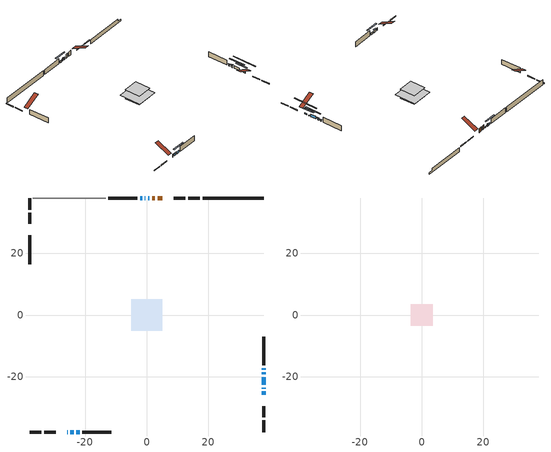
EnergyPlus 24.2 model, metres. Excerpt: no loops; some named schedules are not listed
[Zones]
conditioned space
 floor adiabatic (AdiabaticFloorConstruction): -5.03,-5.03 -5.03,5.03 5.03,5.03 5.03,-5.03 z0.76
 floor foundation (Slab1 construction): -3.47,-3.47 -3.47,3.47 3.47,3.47 3.47,-3.47 z-1.22
 wall outside (RimJoist1 construction): 17.17,37.91 13.4,37.91 / -37.91,-37.91 -34.14,-37.91 / -37.91,37.91 -37.91,34.14 / 37.91,-37.91 37.91,-34.14 z0.76:1.06
 wall outside (RimJoist2 construction): 12.47,37.91 8.76,37.91 / -33.21,-37.91 -29.5,-37.91 / -37.91,33.21 -37.91,29.5 / 37.91,-33.21 37.91,-29.5 z0.76:1.06
 wall outside (AdiabaticWallConstruction 1): 5.03,37.91 3.54,37.91 / 2.61,37.91 1.78,37.91 z0.76:2.79
 wall outside (AdiabaticWallConstruction): -25.77,-37.91 -25.64,-37.91 / -0.48,37.91 -0.61,37.91 / 37.91,-22.59 37.91,-20.15 z0.76:1.98; 0.85,37.91 0.44,37.91 / 37.91,-17.68 37.91,-17.27 z0.76:1.37; -24.71,-37.91 -23.69,-37.91 / -22.77,-37.91 -21.75,-37.91 z0.76:1.78; 37.91,-25.77 37.91,-24.75 z0.76:1.27; 37.91,-23.82 37.91,-23.51 z0.76:1.07; 37.91,-19.22 37.91,-18.61 / -1.54,37.91 -2.15,37.91 z0.76:1.68
 wall outside (Wall1 construction): -3.08,37.91 -12.42,37.91 / -20.82,-37.91 -11.48,-37.91 / -37.91,25.77 -37.91,16.42 / 37.91,-16.35 37.91,-7 z0.76:3.2
 wall foundation (FoundationWall1 construction): 18.1,37.91,-1.22 18.1,37.91,0.76 35.93,37.91,0.76 35.93,37.91,-0.35 37.91,37.91,-0.35 37.91,37.91,-1.22
 wall adiabatic (Wall3 construction): -13.35,37.91 -36.98,37.91 z0.76:3.2
 window (WindowConstruction 8): -25.77,-37.91 -25.64,-37.91 z0.76:1.98
 window (WindowConstruction 6): 0.85,37.91 0.45,37.91 z0.76:1.37
 window (WindowConstruction 7): -24.71,-37.91 -23.7,-37.91 z0.76:1.78
 window (WindowConstruction 10): 37.91,-25.77 37.91,-24.75 z0.76:1.27
 window (WindowConstruction 9): -0.48,37.91 -0.61,37.91 z0.76:1.98
 window (WindowConstruction): 37.91,-23.82 37.91,-23.51 z0.76:1.06
 window (WindowConstruction 1): 37.91,-22.59 37.91,-20.15 z0.76:1.98
 window (WindowConstruction 2): -22.77,-37.91 -21.75,-37.91 z0.76:1.78
 window (WindowConstruction 3): 37.91,-19.22 37.91,-18.61 z0.76:1.67
 window (WindowConstruction 4): 37.91,-17.68 37.91,-17.27 z0.76:1.37
 window (WindowConstruction 5): -1.54,37.91 -2.15,37.91 z0.76:1.67
 door (Door): 5.03,37.91 3.54,37.91 z0.76:2.79
 door (Door 1): 2.61,37.91 1.78,37.91 z0.76:2.79
 ceiling adiabatic (AdiabaticFloorConstruction): 5.03,-5.03 5.03,5.03 -5.03,5.03 -5.03,-5.03 z0.76
attic - vented
 floor to conditioned space (Floor1 construction Reversed): -3.55,-3.55 -3.55,3.55 3.55,3.55 3.55,-3.55 z3.2
 roof outside (Roof1 construction): 5.95,37.91,3.2 5.95,31.19,6.56 7.83,31.19,6.56 7.83,37.91,3.2; -26.7,-37.91,3.2 -26.7,-31.19,6.56 -28.58,-31.19,6.56 -28.58,-37.91,3.2; -37.91,26.7,3.2 -31.19,26.7,6.56 -31.19,28.58,6.56 -37.91,28.58,3.2; 37.91,-26.7,3.2 31.19,-26.7,6.56 31.19,-28.58,6.56 37.91,-28.58,3.2
shading: 0.25,37.91 1.05,37.91 1.05,38.32 0.25,38.32 z1.57; -23.49,-37.91 -24.91,-37.91 -24.91,-38.32 -23.49,-38.32 z1.98; 37.91,-19.6 37.91,-30.92 38.32,-30.92 38.32,-19.6 z6.42; 37.91,-20.98 37.91,-26.35 38.32,-26.35 38.32,-20.98 z3.59; 37.91,-17.62 37.91,-25.12 38.32,-25.12 38.32,-17.62 z4.51; -19.22,-37.91 -25.3,-37.91 -25.3,-38.32 -19.22,-38.32 z4.3; 37.91,-18.41 37.91,-19.42 38.32,-19.42 38.32,-18.41 z1.88; 37.91,-17.07 37.91,-17.88 38.32,-17.88 38.32,-17.07 z1.57; -4.68,37.91 0.99,37.91 0.99,38.32 -4.68,38.32 z4.2
[Building]
Building 1: Terrain=Suburbs
[Site:Location]
Toronto Intl AP_ON: Latitude {deg}=43.68; Longitude {deg}=-79.63; Time Zone {hr}=-5; Elevation {m}=173; Keep Site Location Information=Yes
[Site:GroundTemperature:Shallow]
4.59119, 2.66285, 2.50842, 3.42352, 7.09712, 10.7536, 13.9236, 15.9317, 16.1023, 14.4691, 11.3799, 7.83558
[Site:WaterMainsTemperature]
Calculation Method=Schedule; Temperature Schedule=mains temperature schedule
[Material] Roughness=Rough; Thermal Absorptance=0.9
Name | Thickness {m} | Conductivity {W/m-K} | Density {kg/m3} | Specific Heat {J/kg-K} | Solar Absorptance | Visible Absorptance
asphalt or fiberglass shingles | 0.00635 | 0.162714 | 1121.4 | 1465.45 | 0.4 | 0.4
ceiling stud and cavity | 0.1397 | 0.0765065 | 65.682 | 1177.47 | 0.7 | 0.7
concrete 4.0 in. | 0.1016 | 1.803125 | 2242.8 | 837.4 | 0.7 | 0.7
concrete 8.0 in. | 0.2032 | 1.803125 | 2242.8 | 837.4 | 0.7 | 0.7
door material | 0.04445 | 0.053851 | 512.64 | 1214.23 | 0.7 | 0.7
door material 1 | 0.04445 | 0.188738 | 512.64 | 1214.23 | 0.7 | 0.7
floor covering | 0.0127 | 0.0433444 | 54.468 | 1339.84 | 0.6 | 0.6
floor rigid ins; wall rigid ins | 0.512978 | 0.029427 | 32.04 | 1214.23 | 0.7 | 0.7
floor stud and cavity | 0.1397 | 1.75129 | 37.0049 | 1207.88 | 0.7 | 0.7
furniture material conditioned space 1 | 0.1524 | 0.115458 | 640.8 | 1214.23 | 0.6 | 0.6
gypsum board | 0.0127 | 0.160291 | 801 | 837.4 | 0.6 | 0.6
osb sheathing 0.5 in. | 0.0127 | 0.115458 | 512.64 | 1214.23 | 0.7 | 0.7
osb sheathing 0.5 in. 1 | 0.0127 | 0.115458 | 512.64 | 1214.23 | 0.4 | 0.4
osb sheathing 0.75 in. | 0.01905 | 0.115458 | 512.64 | 1214.23 | 0.7 | 0.7
rim joist stud and cavity | 0.0508 | 0.177588 | 50.32683 | 1063.81 | 0.6 | 0.6
rim joist stud and cavity 1 | 0.0508 | 0.103237 | 50.32683 | 1063.81 | 0.6 | 0.6
wall stud and cavity | 0.1397 | 0.702165 | 139.0536 | 1170.24 | 0.7 | 0.7
wall stud and cavity 1 | 0.1397 | 0.386005 | 139.0536 | 1170.24 | 0.7 | 0.7
wall stud and cavity 2 | 0.0889 | 0.380278 | 52.3479 | 1209.89 | 0.7 | 0.7
wall stud and cavity 3 | 0.0889 | 0.391764 | 83.0341 | 1211.67 | 0.7 | 0.7
wood siding | 0.0254 | 0.102417 | 544.68 | 1172.36 | 0.4 | 0.4
wood siding 1; wood siding 2; wood siding 3 | 0.0254 | 0.102417 | 544.68 | 1172.36 | 0.7 | 0.7
[WindowMaterial:SimpleGlazingSystem]
Name | U-Factor {W/m2-K} | Solar Heat Gain Coefficient
WindowMaterial | 3.07009 | 0.42
WindowMaterial 1 | 2.92076 | 0.67
WindowMaterial 2 | 2.938365 | 0.65
WindowMaterial 3 | 2.97868 | 0.61
WindowMaterial 4 | 3.03319 | 0.54
WindowMaterial 5 | 5.3447 | 0.57
WindowMaterial 6 | 2.73339 | 0.54
[Construction]
AdiabaticFloorConstruction: floor stud and cavity, floor rigid ins, osb sheathing 0.75 in., floor covering
AdiabaticWallConstruction: wood siding 2, wall rigid ins, wall stud and cavity 2, gypsum board
AdiabaticWallConstruction 1: wood siding 3, wall rigid ins, wall stud and cavity 2, gypsum board
Door: door material
Door 1: door material 1
Floor1 construction Reversed: gypsum board, ceiling stud and cavity
FoundationWall1 construction: concrete 8.0 in.
furniture construction conditioned space 1: furniture material conditioned space 1
PartitionWallConstruction: gypsum board, wall stud and cavity 3, gypsum board
RimJoist1 construction: wood siding 1, rim joist stud and cavity
RimJoist2 construction: wood siding 1, rim joist stud and cavity 1
Roof1 construction: asphalt or fiberglass shingles
Slab1 construction: concrete 4.0 in.
Wall1 construction: wood siding, osb sheathing 0.5 in., wall stud and cavity, gypsum board
Wall3 construction: osb sheathing 0.5 in. 1, wall stud and cavity 1, gypsum board
WindowConstruction: WindowMaterial
WindowConstruction 1: WindowMaterial 1
WindowConstruction 10: WindowMaterial 6
WindowConstruction 2; WindowConstruction 7: WindowMaterial 2
WindowConstruction 3; WindowConstruction 5: WindowMaterial 3
WindowConstruction 4; WindowConstruction 6: WindowMaterial 4
WindowConstruction 8; WindowConstruction 9: WindowMaterial 5
[Zone] Multiplier=1; Part of Total Floor Area=Yes
Name | Volume {m3}
attic - vented | 26.7804
conditioned space | 364.4
[Space]
Name | Zone | Volume {m3}
attic - vented 1 | attic - vented | 26.7804
conditioned space 1 | conditioned space | 364.4
[ZoneInfiltration:EffectiveLeakageArea]
infil attic - vented 1: Zone or Space=attic - vented 1; Schedule=Always On Discrete; Effective Air Leakage Area {cm2}=2091.31; Stack Coefficient=0.000233767; Wind Coefficient=1.03303e-05
[ZoneMixing]
whole house fan mix: Zone or Space=attic - vented; Schedule=Always On Continuous; Design Flow Rate Calculation Method=Flow/Zone; Design Flow Rate {m3/s}=0; Source Zone or Space=conditioned space
[SurfaceProperty:ExposedFoundationPerimeter]
Slab1: Exposed Perimeter Calculation Method=TotalExposedPerimeter; Total Exposed Perimeter {m}=19.812
[InternalMass] Zone or ZoneList=conditioned space; Space or SpaceList=conditioned space 1
Name | Construction | Surface Area {m2}
furniture mass conditioned space 1 | furniture construction conditioned space 1 | 59.688
partition wall mass | PartitionWallConstruction | 149.22
[Lights]
interior lighting: Zone or ZoneList or Space or SpaceList=conditioned space 1; Schedule=interior lighting schedule; Design Level Calculation Method=LightingLevel; Lighting Level {W}=343.2; Return Air Fraction=0; Fraction Radiant=0.6; Fraction Visible=0.2; Fraction Replaceable=1
[People]
occupants: Zone or ZoneList or Space or SpaceList=conditioned space 1; Number of People Schedule=occupants schedule; Number of People Calculation Method=People; Number of People=3; Fraction Radiant=0.314171; Sensible Heat Fraction=0.56303; Activity Level Schedule=occupants activity schedule; Carbon Dioxide Generation Rate {m3/s-W}=0; Enable ASHRAE 55 Comfort Warnings=No; Mean Radiant Temperature Calculation Type=EnclosureAveraged
[ElectricEquipment] Zone or ZoneList or Space or SpaceList=conditioned space 1; Design Level Calculation Method=EquipmentLevel
Name | Schedule | Design Level {W} | Fraction Latent | Fraction Radiant | Fraction Lost
clothes dryer | clothes dryer schedule | 140.772 | 0.015 | 0.081 | 0.85
clothes washer | clothes washer schedule | 32.1985 | 0.03 | 0.162 | 0.7
cooking range | cooking range schedule | 208.969 | 0.08 | 0.432 | 0.2
dishwasher | dishwasher schedule | 66.8632 | 0.3 | 0.18 | 0.4
fridge | fridge schedule | 72.9452 | 0 | 0.6 | 0
mech vent house fan | mech vent house fan schedule | 0 | 0 | 0 | 1
mech vent house fan cfis | mech vent house fan cfis schedule | 0 | 0 | 0 | 0
mech vent range fan 0 | mech vent range fan 0 schedule | 57 | 0 | 0 | 1
misc plug loads | misc plug loads schedule | 494.7 | 0.045 | 0.513 | 0.1
whole house fan | Always On Discrete | 0 | 0 | 0 | 1
[OtherEquipment] Zone or ZoneList or Space or SpaceList=conditioned space 1; Design Level Calculation Method=EquipmentLevel
Name | Fuel Type | Schedule | Design Level {W} | Fraction Latent | Fraction Radiant | Fraction Lost
clothes dryer 1 | Electricity | clothes dryer schedule | 0 | 0.015 | 0.081 | 0.85
cooking range 1 | Electricity | cooking range schedule | 0 | 0.08 | 0.432 | 0.2
general water use latent | None | general water use schedule | 59.3978 | 1 | 0 | 0
general water use sensible | None | general water use schedule | -58.539 | 0 | 0.6 | 0
mech vent house fan latent load | None | Always On Discrete | 0 | 1 | 0 | 0
mech vent house fan sensible load | None | Always On Discrete | 0 | 0 | 0 | 0
water heater energy adjustment1 | NaturalGas | Always On Discrete | 0.01 | 0 | 0 | 1
[ZoneInfiltration:DesignFlowRate] Zone or ZoneList or Space or SpaceList=conditioned space 1; Schedule=Always On Discrete; Design Flow Rate Calculation Method=Flow/Zone; Design Flow Rate {m3/s}=0
infil flow; natural vent flow; whole house fan flow
[Foundation:Kiva]
Foundation Kiva 1: Initial Indoor Air Temperature {C}=18; Wall Height Above Grade {m}=0.760019; Wall Depth Below Slab {m}=0.2032
[Foundation:Kiva:Settings]
Soil Conductivity {W/m-K}=0.849921; Soil Density {kg/m3}=1842.3; Soil Specific Heat {J/kg-K}=418.7; Ground Solar Absorptivity=0.9; Ground Thermal Absorptivity=0.9; Ground Surface Roughness {m}=0.03; Far-Field Width {m}=40; Deep-Ground Boundary Condition=ZeroFlux; Deep-Ground Depth {m}=40; Minimum Cell Dimension {m}=0.2; Maximum Cell Growth Coefficient=3; Simulation Timestep=Timestep
[Exterior:Lights]
exterior lighting: Schedule=exterior lighting schedule; Design Level {W}=75.6
[Schedule:Constant]
Name | Hourly Value
Always On Continuous; mech vent house fan schedule; mech vent house fan cfis schedule; Always On Discrete | 1
occupants activity schedule | 117.228
fridge schedule | 0
[Schedule:Day:Interval]
interior lighting schedule day: No, 01:00, 0.108182, 04:00, 0.0901515, 05:00, 0.0991667, 06:00, 0.162273, 07:00, 0.270455, 08:00, 0.342576, 10:00, 0.369621, 11:00, 0.351591, 12:00, 0.333561, 13:00, 0.324545, 14:00, 0.31553, 15:00, 0.333561, 16:00, 0.369621, 17:00, 0.450758, 18:00, 0.585985, 19:00, 0.775303, 20:00, 0.955606, 21:00, 0.991667, 22:00, 0.712197, 23:00, 0.360606, 24:00, 0.162273
interior lighting schedule day 1: No, 01:00, 0.100909, 04:00, 0.0840909, 05:00, 0.0925, 06:00, 0.151364, 07:00, 0.252273, 08:00, 0.319545, 10:00, 0.344773, 11:00, 0.327955, 12:00, 0.311136, 13:00, 0.302727, 14:00, 0.294318, 15:00, 0.311136, 16:00, 0.344773, 17:00, 0.420455, 18:00, 0.546591, 19:00, 0.723182, 20:00, 0.891364, 21:00, 0.925, 22:00, 0.664318, 23:00, 0.336364, 24:00, 0.151364
interior lighting schedule default day: No, 24:00, 0
[Schedule:Week:Daily]
interior lighting schedule Week Rule - Jan1-Jan27: interior lighting schedule day, interior lighting schedule day, interior lighting schedule day, interior lighting schedule day, interior lighting schedule day, interior lighting schedule day, interior lighting schedule day, interior lighting schedule default day, interior lighting schedule default day, interior lighting schedule default day, interior lighting schedule default day, interior lighting schedule default day
interior lighting schedule Week Rule - Jan28-Feb3: interior lighting schedule day, interior lighting schedule day, interior lighting schedule day, interior lighting schedule day, interior lighting schedule day 1, interior lighting schedule day 1, interior lighting schedule day 1, interior lighting schedule default day, interior lighting schedule default day, interior lighting schedule default day, interior lighting schedule default day, interior lighting schedule default day
interior lighting schedule Week Rule - Feb4-Feb24: interior lighting schedule day 1, interior lighting schedule day 1, interior lighting schedule day 1, interior lighting schedule day 1, interior lighting schedule day 1, interior lighting schedule day 1, interior lighting schedule day 1, interior lighting schedule default day, interior lighting schedule default day, interior lighting schedule default day, interior lighting schedule default day, interior lighting schedule default day
interior lighting schedule Week Rule - Feb25-Mar3: interior lighting schedule day 1, interior lighting schedule day 1, interior lighting schedule day 1, interior lighting schedule day 1, interior lighting schedule day 2, interior lighting schedule day 2, interior lighting schedule day 2, interior lighting schedule default day, interior lighting schedule default day, interior lighting schedule default day, interior lighting schedule default day, interior lighting schedule default day
interior lighting schedule Week Rule - Mar4-Mar31: interior lighting schedule day 2, interior lighting schedule day 2, interior lighting schedule day 2, interior lighting schedule day 2, interior lighting schedule day 2, interior lighting schedule day 2, interior lighting schedule day 2, interior lighting schedule default day, interior lighting schedule default day, interior lighting schedule default day, interior lighting schedule default day, interior lighting schedule default day
interior lighting schedule Week Rule - Apr1-Apr28: interior lighting schedule day 3, interior lighting schedule day 3, interior lighting schedule day 3, interior lighting schedule day 3, interior lighting schedule day 3, interior lighting schedule day 3, interior lighting schedule day 3, interior lighting schedule default day, interior lighting schedule default day, interior lighting schedule default day, interior lighting schedule default day, interior lighting schedule default day
interior lighting schedule Week Rule - Apr29-May5: interior lighting schedule day 3, interior lighting schedule day 3, interior lighting schedule day 4, interior lighting schedule day 4, interior lighting schedule day 4, interior lighting schedule day 4, interior lighting schedule day 4, interior lighting schedule default day, interior lighting schedule default day, interior lighting schedule default day, interior lighting schedule default day, interior lighting schedule default day
interior lighting schedule Week Rule - May6-May26: interior lighting schedule day 4, interior lighting schedule day 4, interior lighting schedule day 4, interior lighting schedule day 4, interior lighting schedule day 4, interior lighting schedule day 4, interior lighting schedule day 4, interior lighting schedule default day, interior lighting schedule default day, interior lighting schedule default day, interior lighting schedule default day, interior lighting schedule default day
interior lighting schedule Week Rule - May27-Jun2: interior lighting schedule day 4, interior lighting schedule day 4, interior lighting schedule day 4, interior lighting schedule day 4, interior lighting schedule day 4, interior lighting schedule day 5, interior lighting schedule day 5, interior lighting schedule default day, interior lighting schedule default day, interior lighting schedule default day, interior lighting schedule default day, interior lighting schedule default day
interior lighting schedule Week Rule - Jun3-Jun30: interior lighting schedule day 5, interior lighting schedule day 5, interior lighting schedule day 5, interior lighting schedule day 5, interior lighting schedule day 5, interior lighting schedule day 5, interior lighting schedule day 5, interior lighting schedule default day, interior lighting schedule default day, interior lighting schedule default day, interior lighting schedule default day, interior lighting schedule default day
interior lighting schedule Week Rule - Jul1-Jul28: interior lighting schedule day 6, interior lighting schedule day 6, interior lighting schedule day 6, interior lighting schedule day 6, interior lighting schedule day 6, interior lighting schedule day 6, interior lighting schedule day 6, interior lighting schedule default day, interior lighting schedule default day, interior lighting schedule default day, interior lighting schedule default day, interior lighting schedule default day
interior lighting schedule Week Rule - Jul29-Aug4: interior lighting schedule day 6, interior lighting schedule day 6, interior lighting schedule day 6, interior lighting schedule day 7, interior lighting schedule day 7, interior lighting schedule day 7, interior lighting schedule day 7, interior lighting schedule default day, interior lighting schedule default day, interior lighting schedule default day, interior lighting schedule default day, interior lighting schedule default day
interior lighting schedule Week Rule - Aug5-Aug25: interior lighting schedule day 7, interior lighting schedule day 7, interior lighting schedule day 7, interior lighting schedule day 7, interior lighting schedule day 7, interior lighting schedule day 7, interior lighting schedule day 7, interior lighting schedule default day, interior lighting schedule default day, interior lighting schedule default day, interior lighting schedule default day, interior lighting schedule default day
interior lighting schedule Week Rule - Aug26-Sep1: interior lighting schedule day 7, interior lighting schedule day 7, interior lighting schedule day 7, interior lighting schedule day 7, interior lighting schedule day 7, interior lighting schedule day 7, interior lighting schedule day 8, interior lighting schedule default day, interior lighting schedule default day, interior lighting schedule default day, interior lighting schedule default day, interior lighting schedule default day
interior lighting schedule Week Rule - Sep2-Sep29: interior lighting schedule day 8, interior lighting schedule day 8, interior lighting schedule day 8, interior lighting schedule day 8, interior lighting schedule day 8, interior lighting schedule day 8, interior lighting schedule day 8, interior lighting schedule default day, interior lighting schedule default day, interior lighting schedule default day, interior lighting schedule default day, interior lighting schedule default day
interior lighting schedule Week Rule - Sep30-Oct6: interior lighting schedule day 8, interior lighting schedule day 9, interior lighting schedule day 9, interior lighting schedule day 9, interior lighting schedule day 9, interior lighting schedule day 9, interior lighting schedule day 9, interior lighting schedule default day, interior lighting schedule default day, interior lighting schedule default day, interior lighting schedule default day, interior lighting schedule default day
interior lighting schedule Week Rule - Oct7-Oct27: interior lighting schedule day 9, interior lighting schedule day 9, interior lighting schedule day 9, interior lighting schedule day 9, interior lighting schedule day 9, interior lighting schedule day 9, interior lighting schedule day 9, interior lighting schedule default day, interior lighting schedule default day, interior lighting schedule default day, interior lighting schedule default day, interior lighting schedule default day
interior lighting schedule Week Rule - Oct28-Nov3: interior lighting schedule day 9, interior lighting schedule day 9, interior lighting schedule day 9, interior lighting schedule day 9, interior lighting schedule day 10, interior lighting schedule day 10, interior lighting schedule day 10, interior lighting schedule default day, interior lighting schedule default day, interior lighting schedule default day, interior lighting schedule default day, interior lighting schedule default day
interior lighting schedule Week Rule - Nov4-Nov24: interior lighting schedule day 10, interior lighting schedule day 10, interior lighting schedule day 10, interior lighting schedule day 10, interior lighting schedule day 10, interior lighting schedule day 10, interior lighting schedule day 10, interior lighting schedule default day, interior lighting schedule default day, interior lighting schedule default day, interior lighting schedule default day, interior lighting schedule default day
interior lighting schedule Week Rule - Nov25-Dec1: interior lighting schedule day 10, interior lighting schedule day 10, interior lighting schedule day 10, interior lighting schedule day 10, interior lighting schedule day 10, interior lighting schedule day 10, interior lighting schedule day 11, interior lighting schedule default day, interior lighting schedule default day, interior lighting schedule default day, interior lighting schedule default day, interior lighting schedule default day
interior lighting schedule Week Rule - Dec2-Dec31: interior lighting schedule day 11, interior lighting schedule day 11, interior lighting schedule day 11, interior lighting schedule day 11, interior lighting schedule day 11, interior lighting schedule day 11, interior lighting schedule day 11, interior lighting schedule default day, interior lighting schedule default day, interior lighting schedule default day, interior lighting schedule default day, interior lighting schedule default day
occupants schedule Week Rule - Jan1-Dec31: occupants schedule day, occupants schedule day, occupants schedule day, occupants schedule day, occupants schedule day, occupants schedule day, occupants schedule day, occupants schedule default day, occupants schedule default day, occupants schedule default day, occupants schedule default day, occupants schedule default day
clothes dryer schedule Week Rule - Jan1-Dec31: clothes dryer schedule day, clothes dryer schedule day, clothes dryer schedule day, clothes dryer schedule day, clothes dryer schedule day, clothes dryer schedule day, clothes dryer schedule day, clothes dryer schedule default day, clothes dryer schedule default day, clothes dryer schedule default day, clothes dryer schedule default day, clothes dryer schedule default day
clothes washer schedule Week Rule - Jan1-Dec31: clothes washer schedule day, clothes washer schedule day, clothes washer schedule day, clothes washer schedule day, clothes washer schedule day, clothes washer schedule day, clothes washer schedule day, clothes washer schedule default day, clothes washer schedule default day, clothes washer schedule default day, clothes washer schedule default day, clothes washer schedule default day
cooking range schedule Week Rule - Jan1-Dec31: cooking range schedule day, cooking range schedule day, cooking range schedule day, cooking range schedule day, cooking range schedule day, cooking range schedule day, cooking range schedule day, cooking range schedule default day, cooking range schedule default day, cooking range schedule default day, cooking range schedule default day, cooking range schedule default day
dishwasher schedule Week Rule - Jan1-Dec31: dishwasher schedule day, dishwasher schedule day, dishwasher schedule day, dishwasher schedule day, dishwasher schedule day, dishwasher schedule day, dishwasher schedule day, dishwasher schedule default day, dishwasher schedule default day, dishwasher schedule default day, dishwasher schedule default day, dishwasher schedule default day
mech vent range fan 0 schedule Week Rule - Jan1-Dec31: mech vent range fan 0 schedule day, mech vent range fan 0 schedule day, mech vent range fan 0 schedule day, mech vent range fan 0 schedule day, mech vent range fan 0 schedule day, mech vent range fan 0 schedule day, mech vent range fan 0 schedule day, mech vent range fan 0 schedule default day, mech vent range fan 0 schedule default day, mech vent range fan 0 schedule default day, mech vent range fan 0 schedule default day, mech vent range fan 0 schedule default day
misc plug loads schedule Week Rule - Jan1-Dec31: misc plug loads schedule day, misc plug loads schedule day, misc plug loads schedule day, misc plug loads schedule day, misc plug loads schedule day, misc plug loads schedule day, misc plug loads schedule day, misc plug loads schedule default day, misc plug loads schedule default day, misc plug loads schedule default day, misc plug loads schedule default day, misc plug loads schedule default day
general water use schedule Week Rule - Jan1-Dec31: general water use schedule day, general water use schedule day, general water use schedule day, general water use schedule day, general water use schedule day, general water use schedule day, general water use schedule day, general water use schedule default day, general water use schedule default day, general water use schedule default day, general water use schedule default day, general water use schedule default day
exterior lighting schedule Week Rule - Jan1-Jan27: exterior lighting schedule day, exterior lighting schedule day, exterior lighting schedule day, exterior lighting schedule day, exterior lighting schedule day, exterior lighting schedule day, exterior lighting schedule day, exterior lighting schedule default day, exterior lighting schedule default day, exterior lighting schedule default day, exterior lighting schedule default day, exterior lighting schedule default day
exterior lighting schedule Week Rule - Jan28-Feb3: exterior lighting schedule day, exterior lighting schedule day, exterior lighting schedule day, exterior lighting schedule day, exterior lighting schedule day 1, exterior lighting schedule day 1, exterior lighting schedule day 1, exterior lighting schedule default day, exterior lighting schedule default day, exterior lighting schedule default day, exterior lighting schedule default day, exterior lighting schedule default day
exterior lighting schedule Week Rule - Feb4-Feb24: exterior lighting schedule day 1, exterior lighting schedule day 1, exterior lighting schedule day 1, exterior lighting schedule day 1, exterior lighting schedule day 1, exterior lighting schedule day 1, exterior lighting schedule day 1, exterior lighting schedule default day, exterior lighting schedule default day, exterior lighting schedule default day, exterior lighting schedule default day, exterior lighting schedule default day
exterior lighting schedule Week Rule - Feb25-Mar3: exterior lighting schedule day 1, exterior lighting schedule day 1, exterior lighting schedule day 1, exterior lighting schedule day 1, exterior lighting schedule day 2, exterior lighting schedule day 2, exterior lighting schedule day 2, exterior lighting schedule default day, exterior lighting schedule default day, exterior lighting schedule default day, exterior lighting schedule default day, exterior lighting schedule default day
exterior lighting schedule Week Rule - Mar4-Mar31: exterior lighting schedule day 2, exterior lighting schedule day 2, exterior lighting schedule day 2, exterior lighting schedule day 2, exterior lighting schedule day 2, exterior lighting schedule day 2, exterior lighting schedule day 2, exterior lighting schedule default day, exterior lighting schedule default day, exterior lighting schedule default day, exterior lighting schedule default day, exterior lighting schedule default day
exterior lighting schedule Week Rule - Apr1-Apr28: exterior lighting schedule day 3, exterior lighting schedule day 3, exterior lighting schedule day 3, exterior lighting schedule day 3, exterior lighting schedule day 3, exterior lighting schedule day 3, exterior lighting schedule day 3, exterior lighting schedule default day, exterior lighting schedule default day, exterior lighting schedule default day, exterior lighting schedule default day, exterior lighting schedule default day
exterior lighting schedule Week Rule - Apr29-May5: exterior lighting schedule day 3, exterior lighting schedule day 3, exterior lighting schedule day 4, exterior lighting schedule day 4, exterior lighting schedule day 4, exterior lighting schedule day 4, exterior lighting schedule day 4, exterior lighting schedule default day, exterior lighting schedule default day, exterior lighting schedule default day, exterior lighting schedule default day, exterior lighting schedule default day
exterior lighting schedule Week Rule - May6-May26: exterior lighting schedule day 4, exterior lighting schedule day 4, exterior lighting schedule day 4, exterior lighting schedule day 4, exterior lighting schedule day 4, exterior lighting schedule day 4, exterior lighting schedule day 4, exterior lighting schedule default day, exterior lighting schedule default day, exterior lighting schedule default day, exterior lighting schedule default day, exterior lighting schedule default day
exterior lighting schedule Week Rule - May27-Jun2: exterior lighting schedule day 4, exterior lighting schedule day 4, exterior lighting schedule day 4, exterior lighting schedule day 4, exterior lighting schedule day 4, exterior lighting schedule day 5, exterior lighting schedule day 5, exterior lighting schedule default day, exterior lighting schedule default day, exterior lighting schedule default day, exterior lighting schedule default day, exterior lighting schedule default day
exterior lighting schedule Week Rule - Jun3-Jun30: exterior lighting schedule day 5, exterior lighting schedule day 5, exterior lighting schedule day 5, exterior lighting schedule day 5, exterior lighting schedule day 5, exterior lighting schedule day 5, exterior lighting schedule day 5, exterior lighting schedule default day, exterior lighting schedule default day, exterior lighting schedule default day, exterior lighting schedule default day, exterior lighting schedule default day
exterior lighting schedule Week Rule - Jul1-Jul28: exterior lighting schedule day 6, exterior lighting schedule day 6, exterior lighting schedule day 6, exterior lighting schedule day 6, exterior lighting schedule day 6, exterior lighting schedule day 6, exterior lighting schedule day 6, exterior lighting schedule default day, exterior lighting schedule default day, exterior lighting schedule default day, exterior lighting schedule default day, exterior lighting schedule default day
exterior lighting schedule Week Rule - Jul29-Aug4: exterior lighting schedule day 6, exterior lighting schedule day 6, exterior lighting schedule day 6, exterior lighting schedule day 7, exterior lighting schedule day 7, exterior lighting schedule day 7, exterior lighting schedule day 7, exterior lighting schedule default day, exterior lighting schedule default day, exterior lighting schedule default day, exterior lighting schedule default day, exterior lighting schedule default day
exterior lighting schedule Week Rule - Aug5-Aug25: exterior lighting schedule day 7, exterior lighting schedule day 7, exterior lighting schedule day 7, exterior lighting schedule day 7, exterior lighting schedule day 7, exterior lighting schedule day 7, exterior lighting schedule day 7, exterior lighting schedule default day, exterior lighting schedule default day, exterior lighting schedule default day, exterior lighting schedule default day, exterior lighting schedule default day
exterior lighting schedule Week Rule - Aug26-Sep1: exterior lighting schedule day 7, exterior lighting schedule day 7, exterior lighting schedule day 7, exterior lighting schedule day 7, exterior lighting schedule day 7, exterior lighting schedule day 7, exterior lighting schedule day 8, exterior lighting schedule default day, exterior lighting schedule default day, exterior lighting schedule default day, exterior lighting schedule default day, exterior lighting schedule default day
exterior lighting schedule Week Rule - Sep2-Sep29: exterior lighting schedule day 8, exterior lighting schedule day 8, exterior lighting schedule day 8, exterior lighting schedule day 8, exterior lighting schedule day 8, exterior lighting schedule day 8, exterior lighting schedule day 8, exterior lighting schedule default day, exterior lighting schedule default day, exterior lighting schedule default day, exterior lighting schedule default day, exterior lighting schedule default day
exterior lighting schedule Week Rule - Sep30-Oct6: exterior lighting schedule day 8, exterior lighting schedule day 9, exterior lighting schedule day 9, exterior lighting schedule day 9, exterior lighting schedule day 9, exterior lighting schedule day 9, exterior lighting schedule day 9, exterior lighting schedule default day, exterior lighting schedule default day, exterior lighting schedule default day, exterior lighting schedule default day, exterior lighting schedule default day
exterior lighting schedule Week Rule - Oct7-Oct27: exterior lighting schedule day 9, exterior lighting schedule day 9, exterior lighting schedule day 9, exterior lighting schedule day 9, exterior lighting schedule day 9, exterior lighting schedule day 9, exterior lighting schedule day 9, exterior lighting schedule default day, exterior lighting schedule default day, exterior lighting schedule default day, exterior lighting schedule default day, exterior lighting schedule default day
exterior lighting schedule Week Rule - Oct28-Nov3: exterior lighting schedule day 9, exterior lighting schedule day 9, exterior lighting schedule day 9, exterior lighting schedule day 9, exterior lighting schedule day 10, exterior lighting schedule day 10, exterior lighting schedule day 10, exterior lighting schedule default day, exterior lighting schedule default day, exterior lighting schedule default day, exterior lighting schedule default day, exterior lighting schedule default day
exterior lighting schedule Week Rule - Nov4-Nov24: exterior lighting schedule day 10, exterior lighting schedule day 10, exterior lighting schedule day 10, exterior lighting schedule day 10, exterior lighting schedule day 10, exterior lighting schedule day 10, exterior lighting schedule day 10, exterior lighting schedule default day, exterior lighting schedule default day, exterior lighting schedule default day, exterior lighting schedule default day, exterior lighting schedule default day
exterior lighting schedule Week Rule - Nov25-Dec1: exterior lighting schedule day 10, exterior lighting schedule day 10, exterior lighting schedule day 10, exterior lighting schedule day 10, exterior lighting schedule day 10, exterior lighting schedule day 10, exterior lighting schedule day 11, exterior lighting schedule default day, exterior lighting schedule default day, exterior lighting schedule default day, exterior lighting schedule default day, exterior lighting schedule default day
exterior lighting schedule Week Rule - Dec2-Dec31: exterior lighting schedule day 11, exterior lighting schedule day 11, exterior lighting schedule day 11, exterior lighting schedule day 11, exterior lighting schedule day 11, exterior lighting schedule day 11, exterior lighting schedule day 11, exterior lighting schedule default day, exterior lighting schedule default day, exterior lighting schedule default day, exterior lighting schedule default day, exterior lighting schedule default day
[Schedule:Year]
interior lighting schedule: interior lighting schedule Week Rule - Jan1-Jan27, 1, 1, 1, 27, interior lighting schedule Week Rule - Jan28-Feb3, 1, 28, 2, 3, interior lighting schedule Week Rule - Feb4-Feb24, 2, 4, 2, 24, interior lighting schedule Week Rule - Feb25-Mar3, 2, 25, 3, 3, interior lighting schedule Week Rule - Mar4-Mar31, 3, 4, 3, 31, interior lighting schedule Week Rule - Apr1-Apr28, 4, 1, 4, 28, interior lighting schedule Week Rule - Apr29-May5, 4, 29, 5, 5, interior lighting schedule Week Rule - May6-May26, 5, 6, 5, 26, interior lighting schedule Week Rule - May27-Jun2, 5, 27, 6, 2, interior lighting schedule Week Rule - Jun3-Jun30, 6, 3, 6, 30, interior lighting schedule Week Rule - Jul1-Jul28, 7, 1, 7, 28, interior lighting schedule Week Rule - Jul29-Aug4, 7, 29, 8, 4, interior lighting schedule Week Rule - Aug5-Aug25, 8, 5, 8, 25, interior lighting schedule Week Rule - Aug26-Sep1, 8, 26, 9, 1, interior lighting schedule Week Rule - Sep2-Sep29, 9, 2, 9, 29, interior lighting schedule Week Rule - Sep30-Oct6, 9, 30, 10, 6, interior lighting schedule Week Rule - Oct7-Oct27, 10, 7, 10, 27, interior lighting schedule Week Rule - Oct28-Nov3, 10, 28, 11, 3, interior lighting schedule Week Rule - Nov4-Nov24, 11, 4, 11, 24, interior lighting schedule Week Rule - Nov25-Dec1, 11, 25, 12, 1, interior lighting schedule Week Rule - Dec2-Dec31, 12, 2, 12, 31
occupants schedule: occupants schedule Week Rule - Jan1-Dec31, 1, 1, 12, 31
clothes dryer schedule: clothes dryer schedule Week Rule - Jan1-Dec31, 1, 1, 12, 31
clothes washer schedule: clothes washer schedule Week Rule - Jan1-Dec31, 1, 1, 12, 31
cooking range schedule: cooking range schedule Week Rule - Jan1-Dec31, 1, 1, 12, 31
dishwasher schedule: dishwasher schedule Week Rule - Jan1-Dec31, 1, 1, 12, 31
mech vent range fan 0 schedule: mech vent range fan 0 schedule Week Rule - Jan1-Dec31, 1, 1, 12, 31
misc plug loads schedule: misc plug loads schedule Week Rule - Jan1-Dec31, 1, 1, 12, 31
general water use schedule: general water use schedule Week Rule - Jan1-Dec31, 1, 1, 12, 31
exterior lighting schedule: exterior lighting schedule Week Rule - Jan1-Jan27, 1, 1, 1, 27, exterior lighting schedule Week Rule - Jan28-Feb3, 1, 28, 2, 3, exterior lighting schedule Week Rule - Feb4-Feb24, 2, 4, 2, 24, exterior lighting schedule Week Rule - Feb25-Mar3, 2, 25, 3, 3, exterior lighting schedule Week Rule - Mar4-Mar31, 3, 4, 3, 31, exterior lighting schedule Week Rule - Apr1-Apr28, 4, 1, 4, 28, exterior lighting schedule Week Rule - Apr29-May5, 4, 29, 5, 5, exterior lighting schedule Week Rule - May6-May26, 5, 6, 5, 26, exterior lighting schedule Week Rule - May27-Jun2, 5, 27, 6, 2, exterior lighting schedule Week Rule - Jun3-Jun30, 6, 3, 6, 30, exterior lighting schedule Week Rule - Jul1-Jul28, 7, 1, 7, 28, exterior lighting schedule Week Rule - Jul29-Aug4, 7, 29, 8, 4, exterior lighting schedule Week Rule - Aug5-Aug25, 8, 5, 8, 25, exterior lighting schedule Week Rule - Aug26-Sep1, 8, 26, 9, 1, exterior lighting schedule Week Rule - Sep2-Sep29, 9, 2, 9, 29, exterior lighting schedule Week Rule - Sep30-Oct6, 9, 30, 10, 6, exterior lighting schedule Week Rule - Oct7-Oct27, 10, 7, 10, 27, exterior lighting schedule Week Rule - Oct28-Nov3, 10, 28, 11, 3, exterior lighting schedule Week Rule - Nov4-Nov24, 11, 4, 11, 24, exterior lighting schedule Week Rule - Nov25-Dec1, 11, 25, 12, 1, exterior lighting schedule Week Rule - Dec2-Dec31, 12, 2, 12, 31
[Schedule:Compact]
mains temperature schedule: Through: 01/01, For: AllDays, Until: 24:00, 8.43722, Through: 01/02, For: AllDays, Until: 24:00, 8.37111, Through: 01/03, For: AllDays, Until: 24:00, 8.30611, Through: 01/04, For: AllDays, Until: 24:00, 8.24222, Through: 01/05, For: AllDays, Until: 24:00, 8.17944, Through: 01/06, For: AllDays, Until: 24:00, 8.11833, Through: 01/07, For: AllDays, Until: 24:00, 8.05833, Through: 01/08, For: AllDays, Until: 24:00, 7.99944, Through: 01/09, For: AllDays, Until: 24:00, 7.94222, Through: 01/10, For: AllDays, Until: 24:00, 7.88611, Through: 01/11, For: AllDays, Until: 24:00, 7.83167, Through: 01/12, For: AllDays, Until: 24:00, 7.77833, Through: 01/13, For: AllDays, Until: 24:00, 7.72611, Through: 01/14, For: AllDays, Until: 24:00, 7.67556, Through: 01/15, For: AllDays, Until: 24:00, 7.62667, Through: 01/16, For: AllDays, Until: 24:00, 7.57889, Through: 01/17, For: AllDays, Until: 24:00, 7.53278, Through: 01/18, For: AllDays, Until: 24:00, 7.48778, Through: 01/19, For: AllDays, Until: 24:00, 7.44444, Through: 01/20, For: AllDays, Until: 24:00, 7.40278, Through: 01/21, For: AllDays, Until: 24:00, 7.36278, Through: 01/22, For: AllDays, Until: 24:00, 7.32389, Through: 01/23, For: AllDays, Until: 24:00, 7.28667, Through: 01/24, For: AllDays, Until: 24:00, 7.25056, Through: 01/25, For: AllDays, Until: 24:00, 7.21667, Through: 01/26, For: AllDays, Until: 24:00, 7.18389, Through: 01/27, For: AllDays, Until: 24:00, 7.15278, Through: 01/28, For: AllDays, Until: 24:00, 7.12333, Through: 01/29, For: AllDays, Until: 24:00, 7.09556, Through: 01/30, For: AllDays, Until: 24:00, 7.06944, Through: 01/31, For: AllDays, Until: 24:00, 7.04444, Through: 02/01, For: AllDays, Until: 24:00, 7.02167, Through: 02/02, For: AllDays, Until: 24:00, 7, Through: 02/03, For: AllDays, Until: 24:00, 6.98, Through: 02/04, For: AllDays, Until: 24:00, 6.96222, Through: 02/05, For: AllDays, Until: 24:00, 6.94556, Through: 02/06, For: AllDays, Until: 24:00, 6.93056, Through: 02/07, For: AllDays, Until: 24:00, 6.91722, Through: 02/08, For: AllDays, Until: 24:00, 6.90556, Through: 02/09, For: AllDays, Until: 24:00, 6.89556, Through: 02/10, For: AllDays, Until: 24:00, 6.88722, Through: 02/11, For: AllDays, Until: 24:00, 6.88056, Through: 02/12, For: AllDays, Until: 24:00, 6.875, Through: 02/13, For: AllDays, Until: 24:00, 6.87167, Through: 02/14, For: AllDays, Until: 24:00, 6.87, Through: 02/15, For: AllDays, Until: 24:00, 6.87, Through: 02/16, For: AllDays, Until: 24:00, 6.87167, Through: 02/17, For: AllDays, Until: 24:00, 6.875, Through: 02/18, For: AllDays, Until: 24:00, 6.88, Through: 02/19, For: AllDays, Until: 24:00, 6.88611, Through: 02/20, For: AllDays, Until: 24:00, 6.89444, Through: 02/21, For: AllDays, Until: 24:00, 6.90444, Through: 02/22, For: AllDays, Until: 24:00, 6.91611, Through: 02/23, For: AllDays, Until: 24:00, 6.92889, Through: 02/24, For: AllDays, Until: 24:00, 6.94389, Through: 02/25, For: AllDays, Until: 24:00, 6.96056, Through: 02/26, For: AllDays, Until: 24:00, 6.97833, Through: 02/27, For: AllDays, Until: 24:00, 6.99833, Through: 02/28, For: AllDays, Until: 24:00, 7.01944, Through: 03/01, For: AllDays, Until: 24:00, 7.04222, Through: 03/02, For: AllDays, Until: 24:00, 7.06667, Through: 03/03, For: AllDays, Until: 24:00, 7.09278, Through: 03/04, For: AllDays, Until: 24:00, 7.12056, Through: 03/05, For: AllDays, Until: 24:00, 7.15, Through: 03/06, For: AllDays, Until: 24:00, 7.18111, Through: 03/07, For: AllDays, Until: 24:00, 7.21333, Through: 03/08, For: AllDays, Until: 24:00, 7.24722, Through: 03/09, For: AllDays, Until: 24:00, 7.28278, Through: 03/10, For: AllDays, Until: 24:00, 7.32, Through: 03/11, For: AllDays, Until: 24:00, 7.35889, Through: 03/12, For: AllDays, Until: 24:00, 7.39889, Through: 03/13, For: AllDays, Until: 24:00, 7.44056, Through: 03/14, For: AllDays, Until: 24:00, 7.48389, Through: 03/15, For: AllDays, Until: 24:00, 7.52833, Through: 03/16, For: AllDays, Until: 24:00, 7.57444, Through: 03/17, For: AllDays, Until: 24:00, 7.62222, Through: 03/18, For: AllDays, Until: 24:00, 7.67111, Through: 03/19, For: AllDays, Until: 24:00, 7.72111, Through: 03/20, For: AllDays, Until: 24:00, 7.77333, Through: 03/21, For: AllDays, Until: 24:00, 7.82611, Through: 03/22, For: AllDays, Until: 24:00, 7.88111, Through: 03/23, For: AllDays, Until: 24:00, 7.93667, Through: 03/24, For: AllDays, Until: 24:00, 7.99389, Through: 03/25, For: AllDays, Until: 24:00, 8.05278, Through: 03/26, For: AllDays, Until: 24:00, 8.11278, Through: 03/27, For: AllDays, Until: 24:00, 8.17389, Through: 03/28, For: AllDays, Until: 24:00, 8.23611, Through: 03/29, For: AllDays, Until: 24:00, 8.3, Through: 03/30, For: AllDays, Until: 24:00, 8.365, Through: 03/31, For: AllDays, Until: 24:00, 8.43111, Through: 04/01, For: AllDays, Until: 24:00, 8.49833, Through: 04/02, For: AllDays, Until: 24:00, 8.56722, Through: 04/03, For: AllDays, Until: 24:00, 8.63667, Through: 04/04, For: AllDays, Until: 24:00, 8.70778, Through: 04/05, For: AllDays, Until: 24:00, 8.77944, Through: 04/06, For: AllDays, Until: 24:00, 8.85278, Through: 04/07, For: AllDays, Until: 24:00, 8.92667, Through: 04/08, For: AllDays, Until: 24:00, 9.00222, Through: 04/09, For: AllDays, Until: 24:00, 9.07833, Through: 04/10, For: AllDays, Until: 24:00, 9.15556, Through: 04/11, For: AllDays, Until: 24:00, 9.23389, Through: 04/12, For: AllDays, Until: 24:00, 9.31278, Through: 04/13, For: AllDays, Until: 24:00, 9.39278, Through: 04/14, For: AllDays, Until: 24:00, 9.47389, Through: 04/15, For: AllDays, Until: 24:00, 9.55611, Through: 04/16, For: AllDays, Until: 24:00, 9.63833, Through: 04/17, For: AllDays, Until: 24:00, 9.72222, Through: 04/18, For: AllDays, Until: 24:00, 9.80667, Through: 04/19, For: AllDays, Until: 24:00, 9.89167, Through: 04/20, For: AllDays, Until: 24:00, 9.97778, Through: 04/21, For: AllDays, Until: 24:00, 10.0644, Through: 04/22, For: AllDays, Until: 24:00, 10.1517, Through: 04/23, For: AllDays, Until: 24:00, 10.24, Through: 04/24, For: AllDays, Until: 24:00, 10.3289, Through: 04/25, For: AllDays, Until: 24:00, 10.4183, Through: 04/26, For: AllDays, Until: 24:00, 10.5083, Through: 04/27, For: AllDays, Until: 24:00, 10.5989, Through: 04/28, For: AllDays, Until: 24:00, 10.69, Through: 04/29, For: AllDays, Until: 24:00, 10.7817, Through: 04/30, For: AllDays, Until: 24:00, 10.8739, Through: 05/01, For: AllDays, Until: 24:00, 10.9667, Through: 05/02, For: AllDays, Until: 24:00, 11.0594, Through: 05/03, For: AllDays, Until: 24:00, 11.1533, Through: 05/04, For: AllDays, Until: 24:00, 11.2472, Through: 05/05, For: AllDays, Until: 24:00, 11.3411, Through: 05/06, For: AllDays, Until: 24:00, 11.4361, Through: 05/07, For: AllDays, Until: 24:00, 11.5306, Through: 05/08, For: AllDays, Until: 24:00, 11.6261, Through: 05/09, For: AllDays, Until: 24:00, 11.7217, Through: 05/10, For: AllDays, Until: 24:00, 11.8172, Through: 05/11, For: AllDays, Until: 24:00, 11.9128, Through: 05/12, For: AllDays, Until: 24:00, 12.0089, Through: 05/13, For: AllDays, Until: 24:00, 12.105, Through: 05/14, For: AllDays, Until: 24:00, 12.2017, Through: 05/15, For: AllDays, Until: 24:00, 12.2978, Through: 05/16, For: AllDays, Until: 24:00, 12.3944, Through: 05/17, For: AllDays, Until: 24:00, 12.4906, Through: 05/18, For: AllDays, Until: 24:00, 12.5872, Through: 05/19, For: AllDays, Until: 24:00, 12.6833, Through: 05/20, For: AllDays, Until: 24:00, 12.78, Through: 05/21, For: AllDays, Until: 24:00, 12.8761, Through: 05/22, For: AllDays, Until: 24:00, 12.9722, Through: 05/23, For: AllDays, Until: 24:00, 13.0683, Through: 05/24, For: AllDays, Until: 24:00, 13.1639, Through: 05/25, For: AllDays, Until: 24:00, 13.2594, Through: 05/26, For: AllDays, Until: 24:00, 13.355, Through: 05/27, For: AllDays, Until: 24:00, 13.45, Through: 05/28, For: AllDays, Until: 24:00, 13.545, Through: 05/29, For: AllDays, Until: 24:00, 13.6394, Through: 05/30, For: AllDays, Until: 24:00, 13.7333, Through: 05/31, For: AllDays, Until: 24:00, 13.8272, Through: 06/01, For: AllDays, Until: 24:00, 13.9206, Through: 06/02, For: AllDays, Until: 24:00, 14.0139, Through: 06/03, For: AllDays, Until: 24:00, 14.1061, Through: 06/04, For: AllDays, Until: 24:00, 14.1983, Through: 06/05, For: AllDays, Until: 24:00, 14.2894, Through: 06/06, For: AllDays, Until: 24:00, 14.3806, Through: 06/07, For: AllDays, Until: 24:00, 14.4711, Through: 06/08, For: AllDays, Until: 24:00, 14.5606, Through: 06/09, For: AllDays, Until: 24:00, 14.65, Through: 06/10, For: AllDays, Until: 24:00, 14.7383, Through: 06/11, For: AllDays, Until: 24:00, 14.8267, Through: 06/12, For: AllDays, Until: 24:00, 14.9133, Through: 06/13, For: AllDays, Until: 24:00, 15, Through: 06/14, For: AllDays, Until: 24:00, 15.0856, Through: 06/15, For: AllDays, Until: 24:00, 15.1706, Through: 06/16, For: AllDays, Until: 24:00, 15.255, Through: 06/17, For: AllDays, Until: 24:00, 15.3383, Through: 06/18, For: AllDays, Until: 24:00, 15.4206, Through: 06/19, For: AllDays, Until: 24:00, 15.5022, Through: 06/20, For: AllDays, Until: 24:00, 15.5828, Through: 06/21, For: AllDays, Until: 24:00, 15.6628, Through: 06/22, For: AllDays, Until: 24:00, 15.7417, Through: 06/23, For: AllDays, Until: 24:00, 15.8194, Through: 06/24, For: AllDays, Until: 24:00, 15.8961, Through: 06/25, For: AllDays, Until: 24:00, 15.9722, Through: 06/26, For: AllDays, Until: 24:00, 16.0467, Through: 06/27, For: AllDays, Until: 24:00, 16.1206, Through: 06/28, For: AllDays, Until: 24:00, 16.1933, Through: 06/29, For: AllDays, Until: 24:00, 16.265, Through: 06/30, For: AllDays, Until: 24:00, 16.3356, Through: 07/01, For: AllDays, Until: 24:00, 16.4044, Through: 07/02, For: AllDays, Until: 24:00, 16.4728, Through: 07/03, For: AllDays, Until: 24:00, 16.54, Through: 07/04, For: AllDays, Until: 24:00, 16.6056, Through: 07/05, For: AllDays, Until: 24:00, 16.67, Through: 07/06, For: AllDays, Until: 24:00, 16.7333, Through: 07/07, For: AllDays, Until: 24:00, 16.7956, Through: 07/08, For: AllDays, Until: 24:00, 16.8561, Through: 07/09, For: AllDays, Until: 24:00, 16.9156, Through: 07/10, For: AllDays, Until: 24:00, 16.9739, Through: 07/11, For: AllDays, Until: 24:00, 17.0306, Through: 07/12, For: AllDays, Until: 24:00, 17.0861, Through: 07/13, For: AllDays, Until: 24:00, 17.14, Through: 07/14, For: AllDays, Until: 24:00, 17.1928, Through: 07/15, For: AllDays, Until: 24:00, 17.2439, Through: 07/16, For: AllDays, Until: 24:00, 17.2939, Through: 07/17, For: AllDays, Until: 24:00, 17.3422, Through: 07/18, For: AllDays, Until: 24:00, 17.3894, Through: 07/19, For: AllDays, Until: 24:00, 17.435, Through: 07/20, For: AllDays, Until: 24:00, 17.4794, Through: 07/21, For: AllDays, Until: 24:00, 17.5217, Through: 07/22, For: AllDays, Until: 24:00, 17.5628, Through: 07/23, For: AllDays, Until: 24:00, 17.6028, Through: 07/24, For: AllDays, Until: 24:00, 17.6406, Through: 07/25, For: AllDays, Until: 24:00, 17.6772, Through: 07/26, For: AllDays, Until: 24:00, 17.7122, Through: 07/27, For: AllDays, Until: 24:00, 17.7456, Through: 07/28, For: AllDays, Until: 24:00, 17.7778, Through: 07/29, For: AllDays, Until: 24:00, 17.8078, Through: 07/30, For: AllDays, Until: 24:00, 17.8367, Through: 07/31, For: AllDays, Until: 24:00, 17.8639, Through: 08/01, For: AllDays, Until: 24:00, 17.8894, Through: 08/02, For: AllDays, Until: 24:00, 17.9133, Through: 08/03, For: AllDays, Until: 24:00, 17.9361, Through: 08/04, For: AllDays, Until: 24:00, 17.9567, Through: 08/05, For: AllDays, Until: 24:00, 17.9756, Through: 08/06, For: AllDays, Until: 24:00, 17.9933, Through: 08/07, For: AllDays, Until: 24:00, 18.0089, Through: 08/08, For: AllDays, Until: 24:00, 18.0233, Through: 08/09, For: AllDays, Until: 24:00, 18.0361, Through: 08/10, For: AllDays, Until: 24:00, 18.0467, Through: 08/11, For: AllDays, Until: 24:00, 18.0561, Through: 08/12, For: AllDays, Until: 24:00, 18.0639, Through: 08/13, For: AllDays, Until: 24:00, 18.07, Through: 08/14, For: AllDays, Until: 24:00, 18.0739, Through: 08/15, For: AllDays, Until: 24:00, 18.0767, Through: 08/16, For: AllDays, Until: 24:00, 18.0778, Through: 08/17, For: AllDays, Until: 24:00, 18.0772, Through: 08/18, For: AllDays, Until: 24:00, 18.075, Through: 08/19, For: AllDays, Until: 24:00, 18.0706, Through: 08/20, For: AllDays, Until: 24:00, 18.065, Through: 08/21, For: AllDays, Until: 24:00, 18.0578, Through: 08/22, For: AllDays, Until: 24:00, 18.0489, Through: 08/23, For: AllDays, Until: 24:00, 18.0383, Through: 08/24, For: AllDays, Until: 24:00, 18.0261, Through: 08/25, For: AllDays, Until: 24:00, 18.0122, Through: 08/26, For: AllDays, Until: 24:00, 17.9967, Through: 08/27, For: AllDays, Until: 24:00, 17.9794, Through: 08/28, For: AllDays, Until: 24:00, 17.9606, Through: 08/29, For: AllDays, Until: 24:00, 17.9406, Through: 08/30, For: AllDays, Until: 24:00, 17.9183, Through: 08/31, For: AllDays, Until: 24:00, 17.8944, Through: 09/01, For: AllDays, Until: 24:00, 17.8694, Through: 09/02, For: AllDays, Until: 24:00, 17.8428, Through: 09/03, For: AllDays, Until: 24:00, 17.8139, Through: 09/04, For: AllDays, Until: 24:00, 17.7839, Through: 09/05, For: AllDays, Until: 24:00, 17.7522, Through: 09/06, For: AllDays, Until: 24:00, 17.7194, Through: 09/07, For: AllDays, Until: 24:00, 17.6844, Through: 09/08, For: AllDays, Until: 24:00, 17.6483, Through: 09/09, For: AllDays, Until: 24:00, 17.6106, Through: 09/10, For: AllDays, Until: 24:00, 17.5711, Through: 09/11, For: AllDays, Until: 24:00, 17.5306, Through: 09/12, For: AllDays, Until: 24:00, 17.4883, Through: 09/13, For: AllDays, Until: 24:00, 17.4444, Through: 09/14, For: AllDays, Until: 24:00, 17.3989, Through: 09/15, For: AllDays, Until: 24:00, 17.3522, Through: 09/16, For: AllDays, Until: 24:00, 17.3039, Through: 09/17, For: AllDays, Until: 24:00, 17.2544, Through: 09/18, For: AllDays, Until: 24:00, 17.2033, Through: 09/19, For: AllDays, Until: 24:00, 17.1511, Through: 09/20, For: AllDays, Until: 24:00, 17.0972, Through: 09/21, For: AllDays, Until: 24:00, 17.0422, Through: 09/22, For: AllDays, Until: 24:00, 16.9856, Through: 09/23, For: AllDays, Until: 24:00, 16.9278, Through: 09/24, For: AllDays, Until: 24:00, 16.8683, Through: 09/25, For: AllDays, Until: 24:00, 16.8078, Through: 09/26, For: AllDays, Until: 24:00, 16.7461, Through: 09/27, For: AllDays, Until: 24:00, 16.6833, Through: 09/28, For: AllDays, Until: 24:00, 16.6189, Through: 09/29, For: AllDays, Until: 24:00, 16.5533, Through: 09/30, For: AllDays, Until: 24:00, 16.4867, Through: 10/01, For: AllDays, Until: 24:00, 16.4189, Through: 10/02, For: AllDays, Until: 24:00, 16.3494, Through: 10/03, For: AllDays, Until: 24:00, 16.2794, Through: 10/04, For: AllDays, Until: 24:00, 16.2083, Through: 10/05, For: AllDays, Until: 24:00, 16.1356, Through: 10/06, For: AllDays, Until: 24:00, 16.0622, Through: 10/07, For: AllDays, Until: 24:00, 15.9878, Through: 10/08, For: AllDays, Until: 24:00, 15.9117, Through: 10/09, For: AllDays, Until: 24:00, 15.835, Through: 10/10, For: AllDays, Until: 24:00, 15.7578, Through: 10/11, For: AllDays, Until: 24:00, 15.6789, Through: 10/12, For: AllDays, Until: 24:00, 15.5994, Through: 10/13, For: AllDays, Until: 24:00, 15.5189, Through: 10/14, For: AllDays, Until: 24:00, 15.4372, Through: 10/15, For: AllDays, Until: 24:00, 15.355, Through: 10/16, For: AllDays, Until: 24:00, 15.2722, Through: 10/17, For: AllDays, Until: 24:00, 15.1878, Through: 10/18, For: AllDays, Until: 24:00, 15.1033, Through: 10/19, For: AllDays, Until: 24:00, 15.0178, Through: 10/20, For: AllDays, Until: 24:00, 14.9317, Through: 10/21, For: AllDays, Until: 24:00, 14.8444, Through: 10/22, For: AllDays, Until: 24:00, 14.7567, Through: 10/23, For: AllDays, Until: 24:00, 14.6683, Through: 10/24, For: AllDays, Until: 24:00, 14.5794, Through: 10/25, For: AllDays, Until: 24:00, 14.4894, Through: 10/26, For: AllDays, Until: 24:00, 14.3994, Through: 10/27, For: AllDays, Until: 24:00, 14.3083, Through: 10/28, For: AllDays, Until: 24:00, 14.2172, Through: 10/29, For: AllDays, Until: 24:00, 14.125, Through: 10/30, For: AllDays, Until: 24:00, 14.0328, Through: 10/31, For: AllDays, Until: 24:00, 13.94, Through: 11/01, For: AllDays, Until: 24:00, 13.8467, Through: 11/02, For: AllDays, Until: 24:00, 13.7528, Through: 11/03, For: AllDays, Until: 24:00, 13.6589, Through: 11/04, For: AllDays, Until: 24:00, 13.5644, Through: 11/05, For: AllDays, Until: 24:00, 13.4694, Through: 11/06, For: AllDays, Until: 24:00, 13.3744, Through: 11/07, For: AllDays, Until: 24:00, 13.2794, Through: 11/08, For: AllDays, Until: 24:00, 13.1839, Through: 11/09, For: AllDays, Until: 24:00, 13.0878, Through: 11/10, For: AllDays, Until: 24:00, 12.9922, Through: 11/11, For: AllDays, Until: 24:00, 12.8961, Through: 11/12, For: AllDays, Until: 24:00, 12.7994, Through: 11/13, For: AllDays, Until: 24:00, 12.7033, Through: 11/14, For: AllDays, Until: 24:00, 12.6072, Through: 11/15, For: AllDays, Until: 24:00, 12.5106, Through: 11/16, For: AllDays, Until: 24:00, 12.4139, Through: 11/17, For: AllDays, Until: 24:00, 12.3178, Through: 11/18, For: AllDays, Until: 24:00, 12.2211, Through: 11/19, For: AllDays, Until: 24:00, 12.125, Through: 11/20, For: AllDays, Until: 24:00, 12.0289, Through: 11/21, For: AllDays, Until: 24:00, 11.9328, Through: 11/22, For: AllDays, Until: 24:00, 11.8367, Through: 11/23, For: AllDays, Until: 24:00, 11.7411, Through: 11/24, For: AllDays, Until: 24:00, 11.6456, Through: 11/25, For: AllDays, Until: 24:00, 11.5506, Through: 11/26, For: AllDays, Until: 24:00, 11.4556, Through: 11/27, For: AllDays, Until: 24:00, 11.3606, Through: 11/28, For: AllDays, Until: 24:00, 11.2667, Through: 11/29, For: AllDays, Until: 24:00, 11.1722, Through: 11/30, For: AllDays, Until: 24:00, 11.0789, Through: 12/01, For: AllDays, Until: 24:00, 10.9856, Through: 12/02, For: AllDays, Until: 24:00, 10.8928, Through: 12/03, For: AllDays, Until: 24:00, 10.8006, Through: 12/04, For: AllDays, Until: 24:00, 10.7089, Through: 12/05, For: AllDays, Until: 24:00, 10.6178, Through: 12/06, For: AllDays, Until: 24:00, 10.5267, Through: 12/07, For: AllDays, Until: 24:00, 10.4367, Through: 12/08, For: AllDays, Until: 24:00, 10.3472, Through: 12/09, For: AllDays, Until: 24:00, 10.2583, Through: 12/10, For: AllDays, Until: 24:00, 10.17, Through: 12/11, For: AllDays, Until: 24:00, 10.0822, Through: 12/12, For: AllDays, Until: 24:00, 9.99556, Through: 12/13, For: AllDays, Until: 24:00, 9.90944, Through: 12/14, For: AllDays, Until: 24:00, 9.82389, Through: 12/15, For: AllDays, Until: 24:00, 9.73944, Through: 12/16, For: AllDays, Until: 24:00, 9.65556, Through: 12/17, For: AllDays, Until: 24:00, 9.57278, Through: 12/18, For: AllDays, Until: 24:00, 9.49056, Through: 12/19, For: AllDays, Until: 24:00, 9.40944, Through: 12/20, For: AllDays, Until: 24:00, 9.32944, Through: 12/21, For: AllDays, Until: 24:00, 9.25, Through: 12/22, For: AllDays, Until: 24:00, 9.17167, Through: 12/23, For: AllDays, Until: 24:00, 9.09389, Through: 12/24, For: AllDays, Until: 24:00, 9.01778, Through: 12/25, For: AllDays, Until: 24:00, 8.94222, Through: 12/26, For: AllDays, Until: 24:00, 8.86778, Through: 12/27, For: AllDays, Until: 24:00, 8.79444, Through: 12/28, For: AllDays, Until: 24:00, 8.72222, Through: 12/29, For: AllDays, Until: 24:00, 8.65111, Through: 12/30, For: AllDays, Until: 24:00, 8.58167, Through: 12/31, For: AllDays, Until: 24:00, 8.51278
